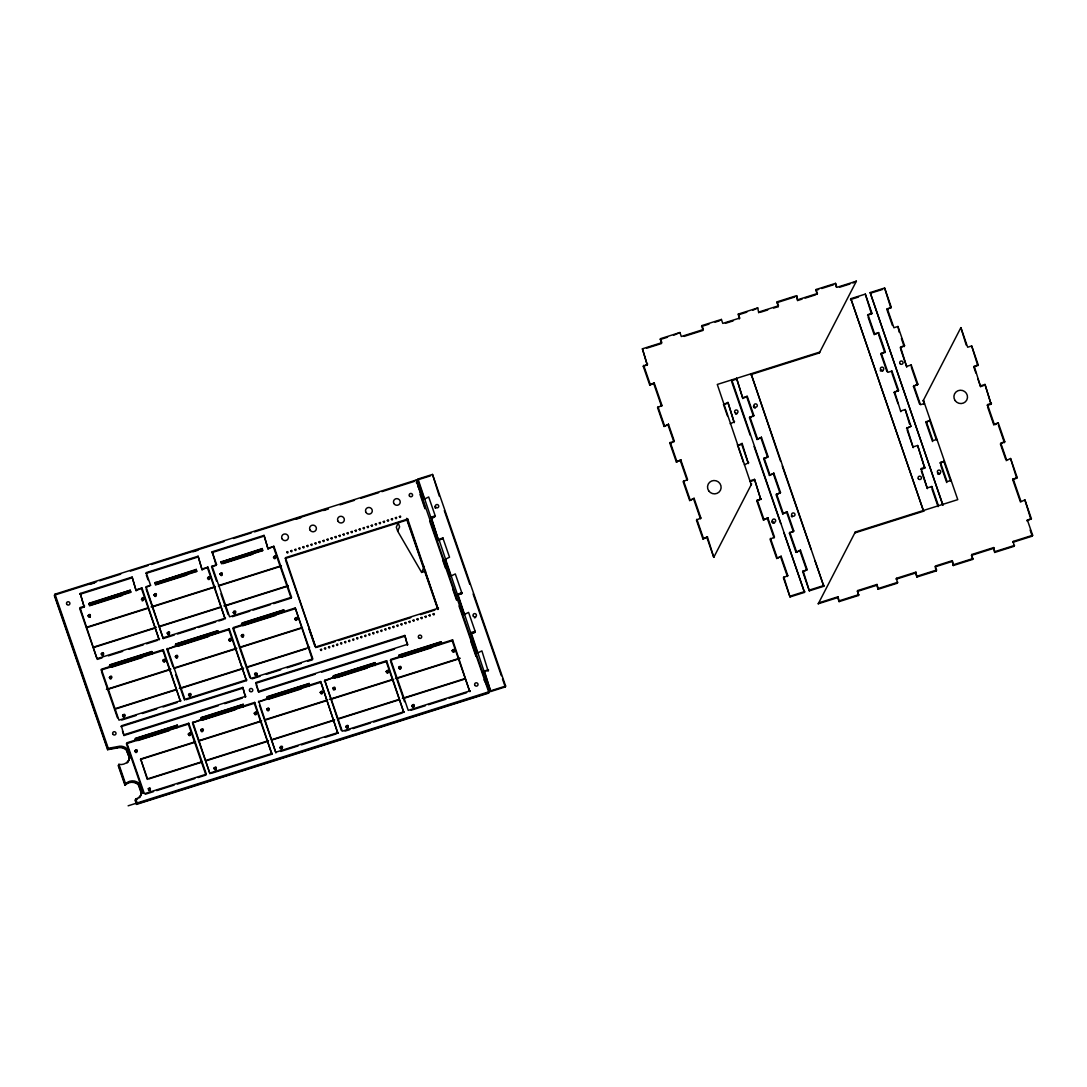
<?xml version="1.0" encoding="UTF-8"?>
<svg xmlns="http://www.w3.org/2000/svg" width="1087" height="1087" viewBox="0 0 1087 1087"><rect width="100%" height="100%" fill="white"/><g stroke="black" fill="none" stroke-linecap="round" stroke-linejoin="round"><path stroke-width="1.5" d="M90.343 616.94L90.153 615.989M129.326 757.53L126.228 749.976A9.389 9.144 24.3 0 0 117.043 748.019L107.599 749.704L108.252 748.277L117.695 746.606A9.389 9.144 24.3 0 1 126.866 748.563L129.964 756.117L129.244 758.726A9.389 9.144 24.3 0 1 127.111 762.952M129.964 756.117L129.896 757.313A9.389 9.144 24.3 0 1 118.904 764.338L118.266 765.751L124.978 785.317A9.498 9.253 24.3 0 1 138.321 784.692L138.959 783.265A9.498 9.253 24.3 0 0 125.616 783.89L124.978 785.317M256.722 674.81C251.423 672.935 260.418 673.6 255.214 675.407C252.51 671.888 259.63 672.133 256.491 675.666M334.932 689.688C334.049 683.968 331.902 693.017 334.782 688.71M141.337 599.494C148.457 593.91 139.856 605.704 142.832 598.543M150.183 790.684C149.802 784.61 146.922 793.605 150.088 789.434M138.959 783.265L142.017 792.124A9.498 9.253 24.3 0 1 135.793 798.999L135.155 800.412L136.527 804.38L488.674 693.098L489.313 691.672L416.185 480.046L54.989 594.181L54.35 595.608L107.599 749.704M96.702 657.798L79.664 608.462L84.215 607.022L80.234 593.461L132.125 577.061L136.106 590.635L142.003 587.999L136.5 589.738M84.215 607.022L80.234 593.461M88.944 604.223L89.419 603.163L130.304 590.241L130.603 592.361L89.732 605.282L89.175 603.693L130.304 590.241M89.419 603.163L89.487 605.812L122.505 595.377M136.106 590.635L132.125 577.061M84.623 606.138L80.058 607.579L97.259 659.388L102.015 657.88M109.542 665.652L109.936 664.768L151.772 651.548L152.316 653.138L151.922 654.021L151.365 652.431L109.542 665.652L110.086 667.241L100.969 670.122M152.316 653.138L163.308 649.659L162.914 650.556L111.037 666.942L152.153 653.491L151.609 651.901L110.725 664.823L110.249 665.883L143.267 655.447M110.086 667.241L109.936 664.768M202.467 568.895L207.97 567.156L202.073 569.778L198.092 556.218L146.201 572.618L150.577 585.295L145.617 587.619M155.142 582.849L196.258 569.398L196.57 571.517L155.699 584.439L155.142 582.849L196.027 569.928L196.57 571.517M155.387 582.319L155.455 584.969L186.896 575.037M151.12 652.961L151.772 651.548M142.003 587.999L159.191 639.808L141.595 588.896M202.073 569.778L198.092 556.218M174.341 635.025L163.227 638.545L146.025 586.735L150.577 585.295M195.782 570.458L196.258 569.398M117.043 748.019L117.695 746.606M218.31 705.708L124 735.505L121.364 725.803L242.836 687.419L245.472 697.12L242.836 687.419M166.936 649.279L176.447 645.515L175.904 643.912L217.726 630.705L217.876 633.178L217.332 631.588L175.496 644.808L176.053 646.398L166.936 649.279L172.982 666.779M216.53 581.097L211.585 566.775L216.15 565.335L212.169 551.775L264.046 535.375L268.027 548.935L273.924 546.313L268.435 548.052M127.03 750.9L127.668 749.473M175.496 644.808L175.904 643.912M218.283 632.294L229.275 628.816L228.868 629.699L177.004 646.099L218.12 632.648L217.577 631.058L176.692 643.966L176.216 645.039L209.234 634.604M211.585 566.775L216.544 564.452L212.169 551.775M176.053 646.398L176.447 645.515M134.965 739.242L176.801 726.021L177.344 727.611L177.752 726.727L188.744 723.249L188.336 724.146L136.473 740.532L177.589 727.081L177.045 725.491L136.16 738.413L135.685 739.473L168.702 729.037M177.752 726.727L177.195 725.138L135.372 738.358L135.522 740.831L126.405 743.712L143.443 793.034M216.15 565.335L216.544 564.452M221.109 562.006L262.225 548.555L262.538 550.674L221.653 563.596L221.109 562.006L261.981 549.084L262.538 550.674M221.653 563.596L221.34 561.476M147.288 779.42L140.658 758.998L195.497 741.674M163.308 649.659L180.51 701.468L162.914 650.556M136.527 804.38L137.166 802.953L135.793 798.999M142.017 792.124L141.378 793.537L138.321 784.692M217.087 632.118L217.726 630.705M176.556 726.551L177.195 725.138M207.97 567.156L225.158 618.965L207.563 568.053M268.027 548.935L264.046 535.375M261.75 549.614L262.225 548.555M201.883 719.105L192.358 722.869L201.489 719.988L201.34 717.515L243.162 704.294L243.067 707.297M275.745 615.351L242.727 625.786L243.203 624.726L284.087 611.804L283.53 610.215L242.659 623.123L242.17 624.196L275.188 613.761M283.693 609.861L283.843 612.334L283.693 609.861L241.871 623.068L242.007 625.555L232.89 628.435L249.942 677.758M201.489 719.988L201.34 717.515M243.719 705.884L254.711 702.406L254.304 703.303L202.44 719.689L243.556 706.237L242.999 704.648L202.128 717.569L201.638 718.629L234.656 708.194M186.122 699.688L246.464 680.625L229.275 628.816M192.766 721.985L209.968 773.781L192.915 724.458M242.523 705.708L243.162 704.294M273.652 603.638L291.126 598.122L291.52 597.239L273.924 546.313M307.675 661.29L312.431 659.782L295.243 607.973L284.25 611.451M315.271 674.212L258.652 692.106L256.029 682.473L404.84 635.447L407.476 645.08L404.84 635.447M267.85 698.262L258.326 702.025L267.443 699.145L267.293 696.658L309.129 683.451L309.034 686.454M267.443 699.145L267.293 696.658M267.606 697.786L268.095 696.726L308.966 683.805L309.523 685.394L268.638 698.316L268.163 699.376L301.181 688.941M315.828 647.675L285.446 557.685L407.72 519.043L438.102 609.033L406.755 518.309M211.544 773.292L271.899 754.215L254.711 702.406M258.733 701.142L275.921 752.938L259.426 705.205M308.491 684.864L309.129 683.451M320.665 681.563L337.867 733.372L320.665 681.563L309.673 685.041M341.345 730.505L324.687 680.299L333.818 677.405L333.261 675.815L375.097 662.608L375.001 665.611M416.185 480.046L425.194 508.2M416.335 482.764L418.033 479.014L432.517 474.435L505.645 686.06L505.251 686.943L490.767 691.522L484 679.864M397.665 531.149L399.608 526.855L398.222 522.874L396.293 527.168L397.665 531.149L421.634 572.441L425.656 571.164M417.707 486.745L419.011 483.878M333.573 676.943L334.049 675.869L374.933 662.961L375.477 664.551L334.361 678.003L386.238 661.603L386.632 660.719L375.64 664.198M333.818 677.405L324.293 681.182M407.72 519.043L407.312 519.926L285.039 558.569M432.517 474.435L439.311 496.161M442.599 539.234L443.007 538.35L438.577 540.511L418.033 479.014M430.506 475.834L417.625 479.897L424.283 499.137L428.699 496.976L435.357 516.216L430.928 518.377L433.604 517.534M375.246 665.081L375.097 662.608M421.634 572.441L424.365 566.409M438.455 540.144L431.335 517.48M442.477 538.88L442.871 537.983L438.849 539.261M399.228 654.972L398.82 655.869L440.656 642.648L441.2 644.238L441.607 643.355L441.05 641.751L399.228 654.972L399.377 657.458L390.26 660.339M441.607 643.355L452.6 639.876L452.192 640.759L400.329 657.159L441.444 643.708L440.901 642.118L400.016 655.026L399.54 656.1L432.558 645.664M386.632 660.719L403.834 712.528L386.238 661.603M470.82 633.803L475.25 631.642L468.592 612.402L464.176 614.563L438.985 539.614M457.518 595.336L461.948 593.176L455.304 573.936L450.874 576.096L445.099 559.384L449.529 557.223L442.871 537.983M461.54 594.059L461.948 593.176M440.412 643.178L441.05 641.751M457.926 594.44L477.465 653.042L481.894 650.882L488.145 671.019M452.6 639.876L469.788 691.685L452.192 640.759M471.228 632.919L490.767 691.522L484.517 671.399L488.539 670.122M484.123 672.282L484.517 671.399M488.022 670.652L488.416 669.769L484.394 671.032M642.403 348.805L647.268 364.96L642.403 348.805L661.847 342.663L660.475 338.682L679.932 332.527L681.304 336.508L703.316 329.551L701.944 325.584L721.401 319.429L722.773 323.41L739.663 318.07L738.29 314.089L757.748 307.947L758.712 312.811M649.768 385.097L654.197 382.937L649.768 385.097L643.246 366.224L647.675 364.063M646.493 348.275L661.453 343.546L660.475 338.682M679.932 332.527L673.546 335.312M654.197 382.937L661.969 405.437L657.553 407.598L664.075 426.471L668.491 424.31L664.075 426.471M661.969 405.437L661.575 406.321L653.803 383.833M684.049 336.413L702.922 330.448L701.944 325.584M720.994 320.325L721.401 319.429M676.372 462.057L680.788 459.896L676.372 462.057L669.85 443.183L674.266 441.023L668.491 424.31M674.266 441.023L673.872 441.906L668.097 425.207M738.29 314.089L739.255 318.953L739.663 318.07M757.748 307.947L752.856 310.257M680.788 459.896L687.568 479.503L683.139 481.663L689.674 500.536L694.09 498.376L689.674 500.536M727.407 415.805L723.534 404.581L727.95 402.421L734.201 422.544L727.95 402.421M742.829 398.467L736.592 378.344L742.829 398.467L747.258 396.32L743.236 397.584M773.672 308.083L778.17 306.67L777.191 301.792L796.649 295.65L797.613 300.515L802.111 299.102M778.17 306.67L777.191 301.792M730.179 423.808L734.595 421.647M796.649 295.65L797.613 300.515M694.09 498.376L700.87 517.969L696.441 520.13L702.963 539.016L707.392 536.856L702.963 539.016M700.87 517.969L700.463 518.866L693.696 499.259M757.014 439.488L761.43 437.327L757.014 439.488L749.486 417.707L753.902 415.547L747.258 396.32M749.486 417.707L753.902 415.547M741.728 444.311L742.122 443.428L737.706 445.588L741.728 444.311L748.372 463.551L742.122 443.428M816.092 289.509L817.071 294.373L816.092 289.509L835.55 283.354L836.922 287.335L856.379 281.193L852.982 283.028M744.35 464.815L748.78 462.668M835.55 283.354L836.066 286.9M706.985 537.739L713.765 557.346L707.392 536.856M751.253 484.788L717.284 384.445L819.761 352.066L819.353 352.949L750.506 374.716M769.433 475.427L773.849 473.266L769.433 475.427L763.658 458.714L768.074 456.567L761.43 437.327M754.541 479.367L760.791 499.49L754.541 479.367L750.519 480.644M768.074 456.567L767.68 457.45L761.036 438.21M763.427 520.007L767.843 517.847L763.427 520.007L756.769 500.767L761.199 498.607M850.849 298.68L923.583 511.203L850.849 298.68L865.32 294.115L871.978 313.355L867.548 315.502M865.32 294.115L871.57 314.238M773.849 473.266L780.507 492.506L776.077 494.667L782.722 513.906L787.151 511.746L782.722 513.906M870.157 292.58L942.891 505.102L870.157 292.58L884.628 288.014L891.286 307.254L886.856 309.401L892.4 325.434M777.422 494.245L780.507 492.506M767.843 517.847L774.487 537.087L770.072 539.247L776.716 558.487L781.145 556.327L776.716 558.487M884.628 288.014L890.878 308.137M886.856 309.401L891.286 307.254M871.978 313.355L867.956 314.619L874.6 333.858L878.622 332.581L875.538 334.32M796.024 552.386L800.453 550.226L796.024 552.386L789.379 533.146L793.795 530.986L787.151 511.746M789.379 533.146L793.795 530.986M886.938 371.618L880.85 353.982L885.266 351.821L878.622 332.581M880.85 353.982L885.266 351.821M781.145 556.327L787.79 575.567L783.374 577.727L790.018 596.953L804.502 592.388L731.755 379.866L731.361 380.763L736.089 379.268M887.264 308.518L893.908 327.758L897.93 326.48L899.194 332.187M787.79 575.567L787.396 576.45L780.738 557.21M790.018 596.953L783.768 576.83M891.517 371.958L891.924 371.061L887.902 372.338L881.244 353.098M780.588 461.228L751.063 373.765L823.797 586.287L809.326 590.852L802.668 571.626L807.097 569.466L800.453 550.226M900.158 347.881L904.574 345.72L897.93 326.48M807.097 569.466L806.703 570.349L800.046 551.109M898.025 403.685L894.153 392.461L898.569 390.301L891.924 371.061M904.574 345.72L900.552 346.998L906.803 367.121L900.715 349.484M894.153 392.461L898.569 390.301M809.326 590.852L803.076 570.729M910.824 365.857L911.232 364.96L907.21 366.237M900.797 411.701L894.547 391.578M919.548 403.997L913.447 386.361L917.876 384.2L911.232 364.96M901.191 410.818L905.213 409.541L909.547 424.093M838.118 596.749L837.724 597.633L818.266 603.774L818.674 602.891L838.118 596.749L839.096 601.614L858.553 595.459L857.575 590.594L877.032 584.453L877.997 589.317L897.454 583.175L896.476 578.298L915.933 572.156L916.912 577.02L936.355 570.879L935.391 566.014L952.28 560.675L953.258 565.539L972.702 559.397L971.737 554.519L993.749 547.563L994.714 552.441L1014.171 546.285L1013.193 541.421L1032.65 535.28L1027.378 520.021L1031.4 518.744L1024.878 499.871L1020.448 502.031L1012.676 479.53L1017.106 477.37L1010.57 458.497L1006.154 460.657M913.447 386.361L917.876 384.2M924.113 404.282L923.406 400.193L957.769 499.64L855.292 532.019L854.885 532.902L923.746 511.148M910.988 426.253L906.572 428.414L910.988 426.253L905.213 409.541M975.868 373.031L973.789 366.998L978.205 364.838L971.683 345.951L967.661 347.229L960.881 327.622L966.221 345.095M906.966 427.517L913.216 447.654L907.129 430.017M925.879 422.313L930.295 420.153L925.879 422.313L932.524 441.553M913.623 446.757L917.645 445.493L924.765 468.144L920.743 469.421M858.553 595.459L857.575 590.594M971.683 345.951L977.811 365.721M924.765 468.144L917.645 445.493M973.789 366.998L978.205 364.838M877.997 589.317L877.032 584.453M925.159 467.261L921.137 468.524L927.388 488.661L921.3 471.024M940.445 462.423L940.051 463.32L944.467 461.16L940.445 462.423L947.103 481.663L951.125 480.4L950.717 481.283L944.059 462.029M931.41 487.384L931.817 486.5L927.795 487.764M983.246 385.749L980.556 386.592L974.183 366.102M896.476 578.298L896.082 579.194L915.539 573.039L915.933 572.156M980.963 385.708L984.985 384.431L991.099 404.201L987.078 405.465M991.099 404.201L984.985 384.431M991.507 403.318L987.485 404.581L994.252 424.188L998.274 422.911L995.203 424.65M1005.624 459.135L1000.38 443.944L1004.809 441.784L998.274 422.911M953.258 565.539L952.28 560.675M1010.57 458.497L1016.698 478.266L1012.676 479.53M972.702 559.397L971.737 554.519M1016.698 478.266L1017.106 477.37M994.714 552.441L993.749 547.563M1024.878 499.871L1030.449 518.064M1013.193 541.421L1012.799 542.304L1032.242 536.163L1032.65 535.28M1027.378 520.021L1026.97 520.904L1031.4 518.744M713.765 557.346L751.647 483.892M819.353 352.949L856.379 281.193M818.266 603.774L855.292 532.019M922.999 401.076L960.881 327.622M660.081 339.565L667.554 337.201M701.536 326.467L709.023 324.103M715.015 322.214L719.499 320.787M739.377 314.51L746.864 312.146M776.797 302.689L794.746 297.009M815.698 290.392L818.688 289.441M821.677 288.503L833.647 284.712M759.12 311.928L778.564 305.773M798.021 299.632L817.478 293.476M725.437 323.328L733.114 320.896M760.207 312.336L767.694 309.972M805.1 298.151L815.576 294.849M839.517 287.281L849.993 283.965M850.442 299.577L858.485 297.036M871.353 292.96L882.617 289.4M643.246 366.224L645.936 365.381M96.512 581.83L54.595 595.078L107.844 749.174L117.287 747.489A9.389 9.144 24.3 0 1 126.459 749.446L129.489 758.196A9.389 9.144 24.3 0 1 127.356 762.422M99.746 580.811L120.698 574.181M130.372 571.123L148.117 565.525M151.338 564.506L223.895 541.571M233.569 538.513L251.314 532.915M254.535 531.896L327.092 508.961M340 504.884L354.511 500.305M360.952 498.267L378.697 492.656M381.917 491.637L414.174 481.446M89.827 584.398L94.664 582.877M193.024 551.788L197.861 550.267M296.221 519.178L301.058 517.657M323.627 510.51L328.464 508.988M79.84 594.344L131.717 577.958M145.807 573.501L197.685 557.115M211.761 552.658L263.652 536.258M90.506 603.733L120.385 594.29M156.474 582.89L187.915 572.944M220.865 562.536L253.882 552.101M89.976 604.752L130.848 591.831M155.93 583.909L196.815 570.988M221.897 563.066L262.782 550.144M723.534 404.568L727.556 403.304M222.984 563.637L252.863 554.193M431.199 517.127L435.221 515.849M430.805 518.01L434.827 516.746M86.715 627.199L147.859 607.878M151.079 606.872L215.43 586.532M218.65 585.513L281.397 565.688M669.85 443.183L672.527 442.327M86.484 627.742L147.615 608.421M152.438 606.886L215.185 587.062M218.405 586.042L281.153 566.218M93.591 647.091L156.338 627.267M159.558 626.248L220.688 606.926M223.908 605.907L288.272 585.58M94.963 647.118L154.49 628.313M159.313 626.778L220.457 607.456M225.281 605.935L288.028 586.11M97.653 658.491L159.599 638.925M163.621 637.648L225.566 618.082M291.52 597.239L229.588 616.805L211.992 565.892M108.374 655.869L122.668 651.358M129.027 649.347L143.321 644.822M146.487 643.83L157.615 640.311M177.521 634.02L194.981 628.503M198.16 627.498L215.634 621.981M218.813 620.976L223.569 619.468M232.36 616.696L249.833 611.166M253.013 610.16L270.473 604.644M924.521 403.44L920.499 404.717L913.854 385.477M763.658 458.714L766.335 457.872M241.463 623.965L283.299 610.745M110.494 666.358L101.363 669.239L118.972 720.151L180.904 700.585M242.415 624.658L233.297 627.552L250.893 678.465L312.839 658.885L295.243 607.973M294.835 608.856L242.972 625.256L242.415 623.666M112.369 666.983L142.248 657.54M178.336 646.14L208.201 636.697M750.125 481.527L754.147 480.264M106.417 689.375L170.781 669.035M173.988 668.016L236.735 648.192M239.955 647.173L301.099 627.851M107.79 689.389L170.537 669.565M173.757 668.546L236.504 648.722M239.711 647.703L302.458 627.878M936.953 439.393L932.931 440.656L926.273 421.416M457.804 594.073L461.826 592.809L457.396 594.969M756.769 500.767L759.46 499.925M114.909 708.751L176.04 689.43M179.26 688.411L243.61 668.084M246.831 667.065L309.578 647.241M114.665 709.281L175.795 689.96M180.632 688.438L243.366 668.614M246.586 667.595L306.113 648.79M316.235 646.779L438.509 608.149M317.445 647.159L335.136 641.575M338.356 640.556L410.764 617.674M420.411 614.631L434.895 610.052M246.871 679.728L184.926 699.308L167.33 648.395M121.744 720.042L136.038 715.518M142.383 713.507L156.677 708.996M163.036 706.985L177.33 702.474M252.075 678.845L260.024 676.345M266.369 674.334L280.663 669.809M287.022 667.812L301.316 663.287M1004.809 441.784L1000.774 443.061L1006.548 459.76M255.622 683.356L404.446 636.33M120.956 726.687L242.428 688.302M259.046 691.223L407.87 644.197M124.407 734.608L245.879 696.223M321.738 672.174L394.527 649.17M224.696 703.683L242.279 698.126M471.092 632.552L475.114 631.289M200.932 718.398L242.768 705.178L243.311 706.767M266.899 697.555L308.722 684.334L309.279 685.924M332.867 676.712L374.689 663.491M472.043 633.028L474.72 632.172M269.182 697.283L299.047 687.854M335.149 676.44L366.591 666.508M472.166 633.381L474.842 632.539M135.916 739.948L126.799 742.829L144.394 793.741L206.34 774.175L188.744 723.249M399.771 656.562L390.654 659.442L408.25 710.368L470.195 690.788M320.271 682.446L268.394 698.846L267.85 697.256M137.804 740.573L169.246 730.627M202.196 720.219L235.213 709.784M337.269 677.541L367.134 668.097M401.66 657.187L431.525 647.757M198.717 740.655L261.627 720.776M264.848 719.757L326.141 700.381M329.361 699.362L392.271 679.484M395.491 678.465L460.005 658.083M140.413 759.528L195.252 742.204M198.473 741.185L261.383 721.306M264.603 720.287L327.513 700.408M330.733 699.389L393.643 679.511M396.864 678.492L459.76 658.613M802.668 571.626L805.358 570.77M202.372 761.566L147.533 778.89L140.658 758.998M205.592 760.533L268.503 740.668M271.723 739.649L334.619 719.771M337.853 718.752L399.146 699.376M402.367 698.357L465.263 678.478M148.905 778.917L202.128 762.096M206.965 760.56L268.258 741.198M273.095 739.663L334.388 720.301M337.609 719.281L398.902 699.906M403.739 698.384L465.032 679.022M210.362 772.898L272.307 753.332M276.329 752.055L338.274 732.475M404.228 711.632L342.296 731.211L324.687 680.299M145.59 794.135L153.525 791.621M156.705 790.616L174.178 785.099M177.358 784.094L194.818 778.577M197.997 777.572L205.946 775.058L188.336 724.146M280.691 751.443L298.164 745.913M301.344 744.908L318.804 739.391M325.162 737.38L336.277 733.874M345.068 731.089L349.824 729.594M353.003 728.589L370.477 723.059M373.656 722.067L402.244 713.031M411.035 710.246L425.33 705.735M428.495 704.729L445.969 699.213M449.148 698.207L466.622 692.691M491.175 690.639L505.645 686.06M790.412 596.07L804.896 591.491M809.72 589.969L824.204 585.39M128.13 805.807L489.313 691.672M857.181 591.491L876.625 585.336M934.983 566.898L951.872 561.558M971.33 555.416L993.341 548.459M839.504 600.717L858.947 594.575M878.405 588.434L897.862 582.279M917.306 576.137L936.763 569.982M953.652 564.656L973.11 558.501M995.121 551.544L1014.579 545.402M998.423 425.37L1004.402 442.681M1013.084 478.647L1020.856 501.134M977.947 379.05L980.556 386.592M987.607 406.973L993.858 425.071M1030.136 530.062L1032.242 536.163M901.408 338.6L904.18 346.617M911.382 367.46L917.469 385.097M929.657 420.329L936.301 439.569M940.608 464.923L946.695 482.56M931.817 486.5L938.461 505.74M878.772 335.081L884.872 352.718M892.074 373.561L898.175 391.198M931.967 488.987L938.067 506.624M868.105 317.105L874.206 334.742M935.445 568.229L936.355 570.879M915.539 573.039L916.912 577.02M837.724 597.633L839.096 601.614M782.246 466.038L811.065 549.411M814.937 560.634L823.797 586.287M746.851 397.203L753.508 416.443M773.455 474.163L780.099 493.389M786.743 512.629L793.401 531.869M749.881 416.824L757.408 438.591M764.052 457.831L769.827 474.543M776.485 493.783L783.129 513.01M789.773 532.25L796.431 551.489M731.918 382.366L750.193 435.276M754.079 446.485L780.67 523.445M783.999 533.065L804.502 592.388M767.449 518.73L774.093 537.97M757.177 499.884L763.821 519.11M770.466 538.35L777.123 557.59M737.394 444.678L743.494 462.328M680.394 460.793L687.161 480.386M643.653 365.341L650.175 384.214M657.948 406.701L664.47 425.588M670.244 442.287L676.766 461.173M683.546 480.767L690.068 499.64M696.849 519.246L703.371 538.119M444.298 510.591L469.788 584.344M473.117 593.964L501.365 675.72M502.479 678.927L505.251 686.943M429.637 521.026L456.785 599.576M458.999 605.989L488.919 692.568L136.772 803.85L135.399 799.883A9.498 9.253 24.3 0 0 137.614 798.85M419.976 494.3L424.963 508.73M442.694 560.036L445.466 568.053M452.668 588.882L456.54 600.106M470.943 641.792L475.929 656.222M406.511 518.839L437.857 609.535M400.016 655.026L400.56 656.616M399.771 655.57L400.329 657.159M390.804 661.929L404.554 701.713M334.049 675.869L334.606 677.473M333.818 676.413L334.361 678.003M285.582 560.131L315.284 646.086M308.98 629.074L315.026 646.575M273.53 547.209L291.126 598.122M242.659 623.123L243.203 624.726M268.095 696.726L268.638 698.316M256.124 684.81L258.652 692.106M220.933 593.828L228.08 614.508M228.868 629.699L246.464 680.625M254.304 703.303L271.899 754.215M176.692 643.966L177.249 645.569M202.128 717.569L202.671 719.159M176.447 644.509L177.004 646.099M201.883 718.099L202.44 719.689M146.351 575.091L147.995 579.847M146.174 589.208L163.227 638.545M175.727 674.742L184.532 700.191M130.06 590.771L130.603 592.361M110.725 664.823L111.282 666.413M136.16 738.413L136.717 740.002M110.494 665.353L111.037 666.942M135.916 738.943L136.473 740.532M122.478 731.103L124 735.505M101.512 671.712L117.464 717.855M54.989 594.181L108.252 748.277M118.904 764.338L125.616 783.89M118.51 765.221L125.209 784.787A9.498 9.253 24.3 0 1 138.552 784.162L141.609 793.007A9.498 9.253 24.3 0 1 139.462 797.287M883.187 370.422A1.712 1.658 24.3 0 1 882.209 371.251M880.918 371.143A1.712 1.658 24.3 0 1 880.253 370.558M939.956 473.755A1.712 1.658 24.3 0 1 937.551 473.864M755.316 408.087A1.712 1.658 24.3 0 1 754.093 407.652M753.604 406.918A1.712 1.658 24.3 0 1 753.536 406.062M792.151 516.977A1.712 1.658 24.3 0 1 791.295 515.999M736.85 413.916A1.712 1.658 24.3 0 1 735.573 414.147M774.542 522.996A1.712 1.658 24.3 0 1 772.477 522.82M772.191 522.494A1.712 1.658 24.3 0 1 771.933 521.23M435.534 508.308A1.712 1.658 24.3 0 1 435.126 506.311M475.63 617.28A1.712 1.658 24.3 0 1 474.462 617.824M140.59 795.82A9.498 9.253 24.3 0 1 139.218 797.817M88.088 615.867C90.724 620.908 91.43 610.812 88.088 615.867M88.319 615.337C89.256 619.373 92.191 613.639 88.373 615.296M101.281 654.061C103.917 659.102 104.624 649.007 101.281 654.061M101.526 653.518C102.45 657.553 105.385 651.833 101.567 653.477M109.393 677.527C111.268 682.242 112.953 673.967 109.393 677.527M109.638 676.997C111.513 681.712 113.197 673.437 109.638 676.997M122.586 715.708C124.461 720.436 126.16 712.162 122.586 715.708M122.831 715.178C124.706 719.893 126.391 711.632 122.831 715.178M141.826 598.434C143.688 603.149 145.386 594.874 141.826 598.434M134.829 751.117C136.704 755.832 138.389 747.557 134.829 751.117M135.073 750.587C136.935 755.302 138.633 747.027 135.073 750.587M154.041 595.024C155.917 599.739 157.615 591.464 154.041 595.024M154.286 594.494C156.161 599.209 157.846 590.934 154.286 594.494M148.267 788.768C150.142 793.483 151.827 785.222 148.267 788.768M162.887 660.624C164.762 665.339 166.447 657.064 162.887 660.624M163.132 660.094C165.007 664.809 166.691 656.534 163.132 660.094M167.249 633.218C169.124 637.933 170.808 629.658 167.249 633.218M167.48 632.675C169.355 637.39 171.053 629.128 167.48 632.675M175.36 656.684C177.996 661.725 178.703 651.629 175.36 656.684M175.591 656.154C176.529 660.176 179.464 654.456 175.646 656.1M188.554 694.865C190.429 699.593 192.114 691.318 188.554 694.865M188.798 694.335C190.673 699.05 192.358 690.775 188.798 694.335M188.323 734.214C190.198 738.929 191.883 730.654 188.323 734.214M188.567 733.684C190.429 738.399 192.127 730.124 188.567 733.684M207.549 578.121C209.411 582.836 211.109 574.561 207.549 578.121M207.78 577.591C209.655 582.306 211.34 574.031 207.78 577.591M200.796 730.274C201.883 734.907 205.674 727.257 201.326 729.16C201.353 734.241 204.913 727.285 200.796 730.274M220.009 574.181C222.645 579.222 223.351 569.126 220.009 574.181M220.253 573.651C221.177 577.673 224.126 571.952 220.308 573.61M213.99 768.455C215.865 773.183 217.549 764.908 213.99 768.455M214.234 767.925C216.096 772.64 217.794 764.378 214.234 767.925M228.854 639.781C229.941 644.414 233.732 636.751 229.384 638.667C229.411 643.749 232.985 636.792 228.854 639.781M233.202 612.361C234.303 617.008 238.094 609.345 233.746 611.261C233.773 616.329 237.333 609.386 233.202 612.361M241.314 635.841C243.189 640.556 244.888 632.281 241.314 635.841M241.559 635.311C243.434 640.026 245.118 631.751 241.559 635.311M254.29 713.371C256.152 718.086 257.85 709.811 254.29 713.371M254.521 712.841C256.396 717.556 258.095 709.281 254.521 712.841M273.503 557.278C275.378 561.993 277.063 553.718 273.503 557.278M273.747 556.748C275.622 561.463 277.307 553.188 273.747 556.748M266.75 709.431C269.386 714.472 270.092 704.376 266.75 709.431M266.994 708.901C267.918 712.923 270.867 707.202 267.049 708.846M286.778 552.182C287.892 555.009 288.911 550.049 286.778 552.182M290.8 550.919C291.914 553.745 292.933 548.786 290.8 550.919M279.957 747.611C281.044 752.258 284.835 744.595 280.487 746.511C280.514 751.579 284.074 744.636 279.957 747.611M294.822 549.642C295.936 552.468 296.955 547.508 294.822 549.642M298.843 548.378C299.958 551.204 300.977 546.231 298.843 548.378M294.808 618.938C296.683 623.653 298.381 615.378 294.808 618.938M295.053 618.394C296.928 623.123 298.612 614.848 295.053 618.394M302.865 547.101C303.98 549.927 304.999 544.967 302.865 547.101M306.887 545.823C308.001 548.663 309.021 543.69 306.887 545.823M310.909 544.56C312.023 547.386 313.042 542.427 310.909 544.56M314.931 543.283C316.045 546.122 317.064 541.149 314.931 543.283M318.953 542.019C320.067 544.845 321.086 539.886 318.953 542.019M322.975 540.742C324.089 543.582 325.108 538.608 322.975 540.742M326.997 539.478C328.125 542.304 329.13 537.345 326.997 539.478M320.448 649.646C321.575 652.472 322.594 647.512 320.448 649.646M320.244 692.528C322.88 697.569 323.586 687.473 320.244 692.528M320.488 691.998C321.412 696.02 324.361 690.299 320.543 691.943M331.019 538.201C332.146 541.027 333.152 536.068 331.019 538.201M324.483 648.368C325.597 651.208 326.616 646.235 324.483 648.368M335.041 536.937C336.168 539.763 337.174 534.804 335.041 536.937M328.505 647.105C329.619 649.931 330.638 644.971 328.505 647.105M339.062 535.66C340.19 538.486 341.182 533.554 339.062 535.66M332.527 645.827C333.641 648.654 334.66 643.694 332.527 645.827M332.962 688.057C334.837 692.772 336.522 684.497 332.962 688.057M343.084 534.396C344.212 537.223 345.218 532.263 343.084 534.396M336.549 644.564C337.663 647.39 338.682 642.431 336.549 644.564M347.106 533.119C348.234 535.945 349.24 530.986 347.106 533.119M340.571 643.287C341.685 646.113 342.704 641.153 340.571 643.287M351.128 531.842C352.256 534.682 353.261 529.709 351.128 531.842M344.593 642.023C345.707 644.849 346.726 639.89 344.593 642.023M355.15 530.578C356.278 533.404 357.283 528.445 355.15 530.578M348.614 640.746C349.729 643.572 350.748 638.612 348.614 640.746M345.911 726.768C348.547 731.809 349.253 721.714 345.911 726.768M346.155 726.238C347.079 730.274 350.028 724.553 346.209 726.198M359.172 529.301C360.3 532.141 361.305 527.168 359.172 529.301M352.636 639.469C353.751 642.308 354.77 637.335 352.636 639.469M363.194 528.037C364.322 530.864 365.327 525.904 363.194 528.037M356.658 638.205C357.772 641.031 358.792 636.072 356.658 638.205M367.216 526.76C368.344 529.6 369.349 524.627 367.216 526.76M360.68 636.928C361.794 639.767 362.813 634.794 360.68 636.928M371.238 525.497C372.365 528.323 373.371 523.363 371.238 525.497M364.702 635.664C365.816 638.49 366.835 633.531 364.702 635.664M375.26 524.219C376.387 527.046 377.393 522.086 375.26 524.219M368.724 634.387C369.838 637.227 370.857 632.254 368.724 634.387M379.281 522.956C380.409 525.782 381.415 520.822 379.281 522.956M372.746 633.123C373.86 635.949 374.879 630.99 372.746 633.123M383.303 521.678C384.431 524.505 385.437 519.545 383.303 521.678M376.768 631.846C377.882 634.686 378.901 629.713 376.768 631.846M387.325 520.415C388.453 523.241 389.459 518.282 387.325 520.415M380.79 630.582C381.904 633.408 382.923 628.449 380.79 630.582M391.347 519.138C392.448 521.977 393.521 517.004 391.347 519.138M384.812 629.305C385.939 632.131 386.945 627.172 384.812 629.305M395.369 517.86C396.497 520.7 397.502 515.727 395.369 517.86M388.833 628.041C389.961 630.868 390.967 625.908 388.833 628.041M386.211 671.684C388.086 676.399 389.771 668.125 386.211 671.684M386.456 671.141C388.331 675.869 390.016 667.595 386.456 671.141M399.391 516.597C400.519 519.423 401.524 514.464 399.391 516.597M392.855 626.764C393.983 629.59 394.989 624.631 392.855 626.764M396.877 625.501C398.005 628.327 399.011 623.354 396.877 625.501M400.899 624.223C402.027 627.05 403.032 622.09 400.899 624.223M398.684 667.744C401.32 672.785 402.027 662.69 398.684 667.744M398.915 667.201C399.853 671.236 402.788 665.516 398.97 667.16M404.921 622.946C406.049 625.786 407.054 620.813 404.921 622.946M408.943 621.682C410.071 624.509 411.076 619.549 408.943 621.682M412.965 620.405C414.093 623.245 415.098 618.272 412.965 620.405M416.987 619.142C418.115 621.968 419.12 617.008 416.987 619.142M411.878 705.925C413.753 710.64 415.438 702.365 411.878 705.925M412.122 705.395C413.998 710.11 415.682 701.835 412.122 705.395M421.009 617.864C422.136 620.704 423.142 615.731 421.009 617.864M425.031 616.601C426.104 619.427 427.245 614.454 425.031 616.601M429.052 615.324C430.18 618.15 431.172 613.217 429.052 615.324M433.074 614.06C434.202 616.886 435.208 611.927 433.074 614.06M452.178 650.841C454.814 655.882 455.521 645.787 452.178 650.841M452.409 650.298C453.347 654.333 456.282 648.613 452.464 650.257M918.352 478.756A1.712 1.658 24.3 0 0 921.287 478.606A1.712 1.658 24.3 0 0 919.643 476.174A1.712 1.658 24.3 0 0 918.352 478.756M880.66 369.675A1.712 1.658 24.3 0 0 883.595 369.539A1.712 1.658 24.3 0 0 881.951 367.107A1.712 1.658 24.3 0 0 880.66 369.675M955.065 400.505A6.835 6.644 24.3 0 0 966.819 399.948A6.835 6.644 24.3 0 0 960.256 390.219A6.835 6.644 24.3 0 0 955.065 400.505M937.66 472.655A1.712 1.658 24.3 0 0 940.595 472.505A1.712 1.658 24.3 0 0 938.951 470.073A1.712 1.658 24.3 0 0 937.66 472.655M899.968 363.574A1.712 1.658 24.3 0 0 902.903 363.438A1.712 1.658 24.3 0 0 901.259 361.006A1.712 1.658 24.3 0 0 899.968 363.574M754.201 406.429A1.712 1.658 24.3 0 0 757.136 406.293A1.712 1.658 24.3 0 0 755.492 403.861A1.712 1.658 24.3 0 0 754.201 406.429M791.893 515.51A1.712 1.658 24.3 0 0 794.828 515.36A1.712 1.658 24.3 0 0 793.184 512.928A1.712 1.658 24.3 0 0 791.893 515.51M734.894 412.53A1.712 1.658 24.3 0 0 737.828 412.394A1.712 1.658 24.3 0 0 736.184 409.962A1.712 1.658 24.3 0 0 734.894 412.53M772.585 521.611A1.712 1.658 24.3 0 0 775.52 521.461A1.712 1.658 24.3 0 0 773.876 519.029A1.712 1.658 24.3 0 0 772.585 521.611M708.683 490.808A6.835 6.644 24.3 0 0 720.436 490.251A6.835 6.644 24.3 0 0 713.874 480.522A6.835 6.644 24.3 0 0 708.683 490.808M435.642 507.085A1.712 1.658 24.3 0 0 438.577 506.95A1.712 1.658 24.3 0 0 436.933 504.517A1.712 1.658 24.3 0 0 435.642 507.085M473.334 616.166A1.712 1.658 24.3 0 0 476.269 616.03A1.712 1.658 24.3 0 0 474.639 613.598A1.712 1.658 24.3 0 0 473.334 616.166M418.604 637.675A1.712 1.658 24.3 0 0 421.539 637.539A1.712 1.658 24.3 0 0 419.895 635.107A1.712 1.658 24.3 0 0 418.604 637.675M249.67 691.06A1.712 1.658 24.3 0 0 252.605 690.924A1.712 1.658 24.3 0 0 250.961 688.479A1.712 1.658 24.3 0 0 249.67 691.06M474.91 685.367A1.712 1.658 24.3 0 0 477.859 685.231A1.712 1.658 24.3 0 0 476.215 682.785A1.712 1.658 24.3 0 0 474.91 685.367M393.861 503.485A3.41 3.329 24.3 0 0 399.744 503.757A3.41 3.329 24.3 0 0 396.945 498.62A3.41 3.329 24.3 0 0 393.861 503.485M409.473 496.012A1.712 1.658 24.3 0 0 412.421 495.876A1.712 1.658 24.3 0 0 410.777 493.444A1.712 1.658 24.3 0 0 409.473 496.012M66.783 604.304A1.712 1.658 24.3 0 0 69.731 604.168A1.712 1.658 24.3 0 0 68.087 601.736A1.712 1.658 24.3 0 0 66.783 604.304M309.999 529.98A3.41 3.329 24.3 0 0 315.882 530.266A3.41 3.329 24.3 0 0 313.083 525.116A3.41 3.329 24.3 0 0 309.999 529.98M365.911 512.317A3.41 3.329 24.3 0 0 371.795 512.602A3.41 3.329 24.3 0 0 368.996 507.452A3.41 3.329 24.3 0 0 365.911 512.317M337.948 521.149A3.41 3.329 24.3 0 0 343.845 521.434A3.41 3.329 24.3 0 0 341.033 516.284A3.41 3.329 24.3 0 0 337.948 521.149M282.049 538.812A3.41 3.329 24.3 0 0 287.933 539.098A3.41 3.329 24.3 0 0 285.134 533.948A3.41 3.329 24.3 0 0 282.049 538.812M112.912 734.268A1.712 1.658 24.3 0 0 115.847 734.133A1.712 1.658 24.3 0 0 114.217 731.7A1.712 1.658 24.3 0 0 112.912 734.268"/></g></svg>
